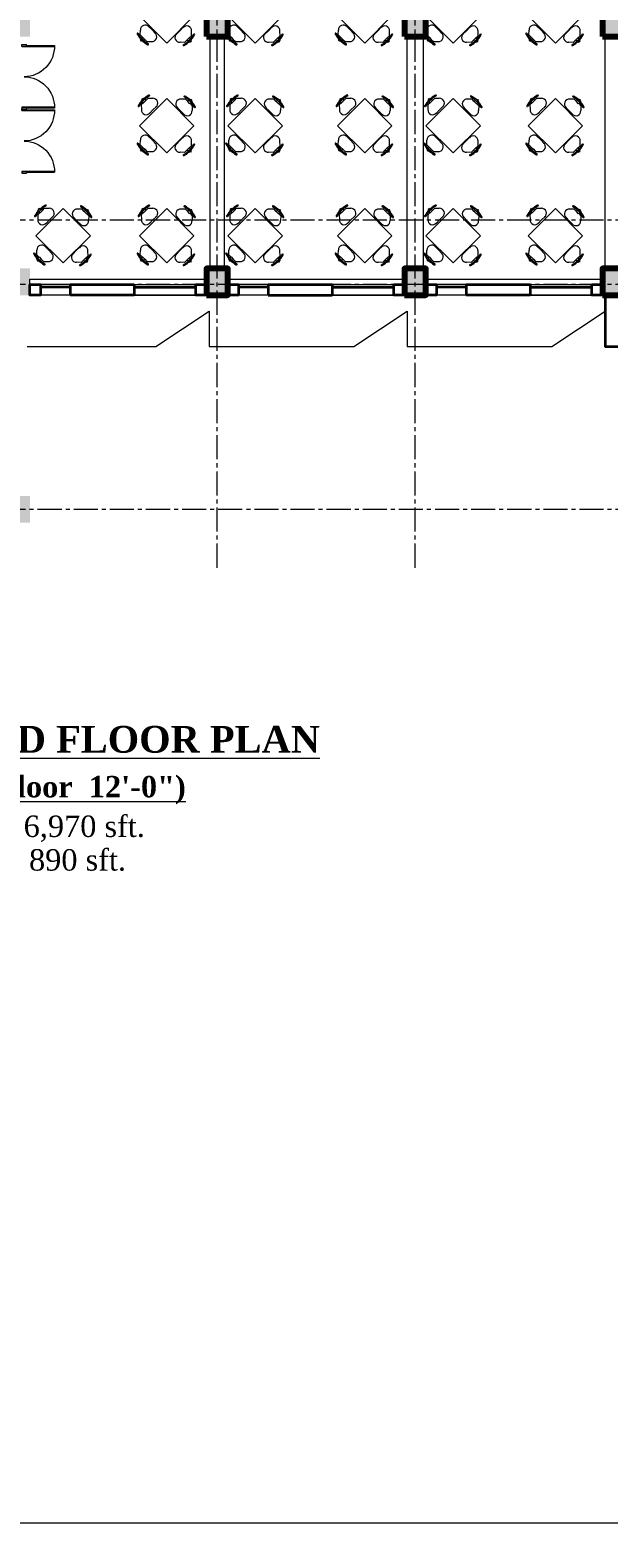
# Model space of a CAD drawing. Header units: feet. Extents: x 25261344 to 25389498, y 30010528 to 30074588.
# Drawn here: x 25355694 to 25356235, y 30071075 to 30072469 of the extents above; entities that cross this region are included whole.
import ezdxf

# ---------------------------------------------------------------- set-up
doc = ezdxf.new("R2010")
doc.units = ezdxf.units.FT
doc.header["$LTSCALE"] = 30
doc.header["$MEASUREMENT"] = 0
doc.linetypes.add('ACAD_ISO02W100', pattern=[15, 12, -3])
doc.linetypes.add('CENTER2', pattern=[1.125, 0.75, -0.125, 0.125, -0.125])
doc.layers.get('0').update_dxf_attribs({"lineweight": 5})
for name, color, linetype, lineweight in [('Column', 1, 'Continuous', 80), ('Dim-1', 7, 'Continuous', 9), ('Door_DoA', 7, 'Continuous', 0), ('Dotted ( above)_DoA', 253, 'ACAD_ISO02W100', 13), ('Furnitures', 251, 'Continuous', 9), ('GRADE BEAM', 2, 'Continuous', 20), ('grid text', 252, 'CENTER2', 9), ('TITLE TEXT', 7, 'Continuous', 18), ('WALL', 7, 'Continuous', 35), ('WIN', 142, 'Continuous', 20)]:
    doc.layers.add(name, color=color, linetype=linetype, lineweight=lineweight)
doc.styles.add('ATTR', font='romans.shx', dxfattribs={"width": 0.8, "height": 0.470416})
doc.styles.add('MtXpl_Times_New_Roma', font='timesbd.ttf')
doc.styles.get("Standard").update_dxf_attribs({"font": 'timesbd.ttf'})

# ---------------------------------------------------------------- blocks, each defined once
blk = doc.blocks.new('DFGDFG')
at = {"layer": 'grid text'}
for p, q in [((25353630.4, 30071967.2), (25353630.4, 30072999.8)), ((25353815.4, 30071967.2), (25353815.4, 30072999.8)), ((25354565.1, 30072291.7), (25352812.9, 30072291.7)), ((25354565.1, 30072231.7), (25352812.9, 30072231.7)), ((25354565.1, 30072021.7), (25352812.9, 30072021.7))]:
    blk.add_line(p, q, dxfattribs=at)
blk = doc.blocks.new('din')
at = {"layer": 'Furnitures'}
for p, q in [((-0.5, 29.1), (5.5, 29.1)), ((-0.5, 28.1), (-0.5, 29.1)), ((1.5, 29.1), (1.5, 30.1)), ((1.5, 30.1), (3.5, 30.1)), ((3.5, 30.1), (3.5, 29.1)), ((5.5, 29.1), (5.5, 28.1)), ((-36, 0), (36, 0)), ((-6.5, 23.2), (-12.4, 17.1)), ((2.3, 1.1), (-6.7, 1.2)), ((-0.5, 23.1), (-6.5, 23.2)), ((-0.5, 23.1), (-0.5, 26.1)), ((5.5, 23), (-0.5, 23.1)), ((2.3, 1.1), (11.3, 1)), ((5.5, 26), (5.5, 23)), ((5.5, 23.1), (11.5, 23)), ((11.5, 23), (17.3, 16.8)), ((36, 0), (36, -72)), ((-59.9, -28.3), (-53.7, -22.5)), ((-36, -72), (-36, 0)), ((38.1, -36.6), (38.2, -27.6)), ((60.2, -27.8), (54.1, -21.9)), ((60.1, -33.8), (60.2, -27.8)), ((-67, -38.3), (-67, -36.3)), ((-67, -36.3), (-66, -36.3)), ((-66, -38.3), (-67, -38.3)), ((-66, -40.3), (-66, -34.3)), ((-66, -34.3), (-65, -34.3)), ((-65, -40.3), (-66, -40.3)), ((-60, -40.3), (-63, -40.3)), ((-62.9, -34.3), (-59.9, -34.3)), ((-60, -40.3), (-60.1, -46.3)), ((-60.1, -46.3), (-54, -52.2)), ((-60, -34.3), (-59.9, -28.3)), ((-59.9, -34.3), (-60, -40.3)), ((-38, -37.5), (-38.1, -46.5)), ((-38, -37.5), (-37.9, -28.5)), ((38.1, -36.6), (38, -45.6)), ((60, -45.8), (53.8, -51.6)), ((60, -39.8), (60.1, -33.8)), ((60.1, -39.8), (60, -45.8)), ((63, -39.8), (60, -39.8)), ((60.1, -33.8), (63.1, -33.8)), ((65.1, -33.8), (66.1, -33.9)), ((66.1, -39.9), (65.1, -39.8)), ((66.1, -33.9), (66.1, -39.9)), ((66.1, -35.9), (67.1, -35.9)), ((67.1, -37.9), (66.1, -37.9)), ((67.1, -35.9), (67.1, -37.9)), ((36, -72), (-36, -72)), ((-2.7, -75), (-11.7, -74.9)), ((-2.7, -75), (6.3, -75)), ((-11.9, -96.9), (-17.7, -90.7)), ((-5.9, -96.9), (-11.9, -96.9)), ((-5.9, -96.9), (0.1, -96.9)), ((-5.9, -99.9), (-5.9, -96.9)), ((-5.9, -102.9), (-5.9, -101.9)), ((0.1, -103), (-5.9, -102.9)), ((-4, -104), (-3.9, -103)), ((-2, -104), (-4, -104)), ((-1.9, -103), (-2, -104)), ((0.1, -96.9), (0.1, -99.9)), ((0.1, -97), (6.1, -97)), ((0.1, -102), (0.1, -103)), ((6.1, -97), (12, -90.9))]:
    blk.add_line(p, q, dxfattribs=at)
for centre, radius, start, end in [((2.1, -21.8), 50, 73.2281, 105.7485), ((-6.6, 10.2), 9, 130.0896, 275.8285), ((-11.5, 25.3), 1, 89.4883, 269.4883), ((2.1, -23.8), 50, 73.2281, 105.7485), ((11.4, 10), 9, 263.1481, 48.887), ((16.5, 25.1), 1, 269.4883, 89.4883), ((-15.1, -37.7), 50, 163.2281, 195.7485), ((-13.1, -37.7), 50, 163.2281, 195.7485), ((-62, -23.3), 1, 359.4883, 179.4883), ((-46.9, -28.4), 9, 353.1481, 138.887), ((47.2, -27.7), 9, 40.0896, 185.8285), ((13.2, -36.4), 50, 343.2281, 15.7485), ((62.3, -22.8), 1, 359.4883, 179.4883), ((15.2, -36.4), 50, 343.2281, 15.7485), ((-62.2, -51.3), 1, 179.4883, 359.4883), ((-47.1, -46.4), 9, 220.0896, 5.8285), ((47, -45.7), 9, 173.1481, 318.887), ((62.1, -50.8), 1, 179.4883, 359.4883), ((-11.8, -83.9), 9, 83.1481, 228.887), ((6.2, -84), 9, 310.0896, 95.8285), ((-16.9, -98.9), 1, 89.4883, 269.4883), ((-2.5, -50), 50, 253.2281, 285.7485), ((-2.5, -52), 50, 253.2281, 285.7485), ((11.1, -99.2), 1, 269.4883, 89.4883)]:
    blk.add_arc(centre, radius, start, end, dxfattribs=at)
at = {"layer": 'Furnitures', "style": 'ATTR', "width": 0.8, "flags": 9}
for p, rotation in [((2.5, 30.1), 359.4883), ((-67, -37.3), 89.4883), ((67.1, -36.9), 269.4883), ((-3, -104), 179.4883)]:
    blk.add_attdef('ESTCODE', p, '', height=0.00719, rotation=rotation, dxfattribs=at)
blk = doc.blocks.new('R43R')
at = {"layer": 'Door_DoA'}
for p, q in [((316602.7, -32869.6), (316602.7, -32843.4)), ((316603.5, -32873.8), (316603.5, -32843.4)), ((316603.5, -32843.4), (316603.5, -32873.8)), ((316660.2, -32873.8), (316660.2, -32843.4)), ((316660.2, -32843.4), (316660.2, -32873.8)), ((316661, -32869.6), (316661, -32843.4)), ((316601.9, -32873.8), (316601.9, -32869.6)), ((316603.5, -32869.6), (316601.9, -32869.6)), ((316603.5, -32873.8), (316601.9, -32873.8)), ((316660.2, -32869.6), (316661.9, -32869.6)), ((316660.2, -32873.8), (316661.9, -32873.8)), ((316661.9, -32873.8), (316661.9, -32869.6))]:
    blk.add_line(p, q, dxfattribs=at)
for centre, start_param, end_param in [((316603.5, -32871.7), 1.570796, 3.171009), ((316660.2, -32871.7), 3.112177, 4.71239)]:
    blk.add_ellipse(centre, major_axis=(0, -28.3), ratio=1, start_param=start_param, end_param=end_param, dxfattribs=at)
blk = doc.blocks.new('CLMN-1')
at = {"layer": 'Column', "lineweight": 0}
h = blk.add_hatch(dxfattribs=at)
h.set_pattern_fill('AR-CONC', color=9, style=0)
h.set_pattern_definition([(50, (2964.0585, 2071.44), (7.172601826, -0.6275213498), [0.75, -8.25]), (355, (2964.0585, 2071.44), (-1.3875133361, 7.521921337), [0.6, -6.6]), (100.4514, (2964.656, 2071.3876), (5.7850938171, 6.8943954206), [0.6374019, -7.01142112]), (46.1842, (2964.0585, 2073.44), (10.6724104863, -1.6551901433), [1.125, -12.375]), (96.6356, (2964.948, 2073.302), (9.3466270555, 9.741178709), [0.95610288, -10.51713]), (351.1842, (2964.058, 2073.44), (9.3466194513, 9.7411860093), [0.9, -9.9]), (21, (2965.0585, 2072.94), (5.9690705212, -4.02618890665), [0.75, -8.25]), (326, (2965.0585, 2072.94), (2.4331533192, 7.2515004505), [0.6, -6.6]), (71.4514, (2965.556, 2072.6044), (8.4022262858, 3.2253049671), [0.6374019, -7.01142112]), (37.5, (2964.0585, 2071.44), (0.12159855317, 3.32893853831), [0, -6.52, 0, -6.7, 0, -6.625]), (7.5, (2964.0585, 2071.44), (2.63069537442, 3.94411711882), [0, -3.82, 0, -6.37, 0, -2.525]), (327.5, (2961.8285, 2071.44), (5.33822436172, -0.22554871734), [0, -2.5, 0, -7.8, 0, -10.35]), (317.5, (2960.8285, 2071.44), (5.8318616934, 1.0010498233), [0, -3.25, 0, -5.18, 0, -7.35])])
h.paths.add_polyline_path([(25350570.7, 30072708), (25350590.7, 30072708), (25350590.7, 30072733), (25350570.7, 30072733)])
h.paths.add_polyline_path([(25350570.7, 30072824), (25350590.7, 30072824), (25350590.7, 30072849), (25350570.7, 30072849)])
h.paths.add_polyline_path([(25350570.7, 30073065.5), (25350590.7, 30073065.5), (25350590.7, 30073090.5), (25350570.7, 30073090.5)])
h.paths.add_polyline_path([(25350570.7, 30072481.6), (25350570.7, 30072491.6), (25350585.7, 30072491.6), (25350585.7, 30072466.6), (25350560.7, 30072466.6), (25350560.7, 30072481.6)])
h.paths.add_polyline_path([(25350570.7, 30072567.5), (25350560.7, 30072567.5), (25350560.7, 30072582.5), (25350585.7, 30072582.5), (25350585.7, 30072557.5), (25350570.7, 30072557.5)])
h.paths.add_polyline_path([(25350405.7, 30072481.6), (25350415.7, 30072481.6), (25350415.7, 30072466.6), (25350390.7, 30072466.6), (25350390.7, 30072491.6), (25350405.7, 30072491.6)])
h.paths.add_polyline_path([(25350405.7, 30072567.6), (25350405.7, 30072557.6), (25350390.7, 30072557.6), (25350390.7, 30072582.6), (25350415.7, 30072582.6), (25350415.7, 30072567.6)])
h.paths.add_polyline_path([(25351495.7, 30072466.5), (25351515.7, 30072466.5), (25351515.7, 30072491.5), (25351495.7, 30072491.5)])
h.paths.add_polyline_path([(25351313.2, 30072466.5), (25351333.2, 30072466.5), (25351333.2, 30072491.5), (25351313.2, 30072491.5)])
h.paths.add_polyline_path([(25351128.2, 30072466.5), (25351148.2, 30072466.5), (25351148.2, 30072491.5), (25351128.2, 30072491.5)])
h.paths.add_polyline_path([(25350943.2, 30072466.5), (25350963.2, 30072466.5), (25350963.2, 30072491.5), (25350943.2, 30072491.5)])
h.paths.add_polyline_path([(25350758.2, 30072466.5), (25350778.2, 30072466.5), (25350778.2, 30072491.5), (25350758.2, 30072491.5)])
h.paths.add_polyline_path([(25350205.7, 30072466.5), (25350225.7, 30072466.5), (25350225.7, 30072491.5), (25350205.7, 30072491.5)])
h.paths.add_polyline_path([(25351498.2, 30072708), (25351518.2, 30072708), (25351518.2, 30072733), (25351498.2, 30072733)])
h.paths.add_polyline_path([(25351313.2, 30072708), (25351333.2, 30072708), (25351333.2, 30072733), (25351313.2, 30072733)])
h.paths.add_polyline_path([(25351128.2, 30072708), (25351148.2, 30072708), (25351148.2, 30072733), (25351128.2, 30072733)])
h.paths.add_polyline_path([(25350943.2, 30072708), (25350963.2, 30072708), (25350963.2, 30072733), (25350943.2, 30072733)])
h.paths.add_polyline_path([(25350758.2, 30072708), (25350778.2, 30072708), (25350778.2, 30072733), (25350758.2, 30072733)])
h.paths.add_polyline_path([(25350388.2, 30072708), (25350408.2, 30072708), (25350408.2, 30072733), (25350388.2, 30072733)])
h.paths.add_polyline_path([(25350205.7, 30072708), (25350225.7, 30072708), (25350225.7, 30072733), (25350205.7, 30072733)])
h.paths.add_polyline_path([(25351639.7, 30072524), (25351659.7, 30072524), (25351659.7, 30072549), (25351639.7, 30072549)])
h.paths.add_polyline_path([(25351639.7, 30072708), (25351659.7, 30072708), (25351659.7, 30072733), (25351639.7, 30072733)])
h.paths.add_polyline_path([(25351495.7, 30073065.5), (25351515.7, 30073065.5), (25351515.7, 30073090.5), (25351495.7, 30073090.5)])
h.paths.add_polyline_path([(25351639.7, 30073008), (25351659.7, 30073008), (25351659.7, 30073033), (25351639.7, 30073033)])
h.paths.add_polyline_path([(25351639.7, 30072824), (25351659.7, 30072824), (25351659.7, 30072849), (25351639.7, 30072849)])
h.paths.add_polyline_path([(25351498.2, 30072824), (25351518.2, 30072824), (25351518.2, 30072849), (25351498.2, 30072849)])
h.paths.add_polyline_path([(25351313.2, 30072824), (25351333.2, 30072824), (25351333.2, 30072849), (25351313.2, 30072849)])
h.paths.add_polyline_path([(25351128.2, 30072824), (25351148.2, 30072824), (25351148.2, 30072849), (25351128.2, 30072849)])
h.paths.add_polyline_path([(25350943.2, 30072824), (25350963.2, 30072824), (25350963.2, 30072849), (25350943.2, 30072849)])
h.paths.add_polyline_path([(25350758.2, 30072824), (25350778.2, 30072824), (25350778.2, 30072849), (25350758.2, 30072849)])
h.paths.add_polyline_path([(25350388.2, 30072824), (25350408.2, 30072824), (25350408.2, 30072849), (25350388.2, 30072849)])
h.paths.add_polyline_path([(25350205.7, 30072824), (25350225.7, 30072824), (25350225.7, 30072849), (25350205.7, 30072849)])
h.paths.add_polyline_path([(25351313.2, 30073065.5), (25351333.2, 30073065.5), (25351333.2, 30073090.5), (25351313.2, 30073090.5)])
h.paths.add_polyline_path([(25351128.2, 30073065.5), (25351148.2, 30073065.5), (25351148.2, 30073090.5), (25351128.2, 30073090.5)])
h.paths.add_polyline_path([(25350943.2, 30073065.5), (25350963.2, 30073065.5), (25350963.2, 30073090.5), (25350943.2, 30073090.5)])
h.paths.add_polyline_path([(25350758.2, 30073065.5), (25350778.2, 30073065.5), (25350778.2, 30073090.5), (25350758.2, 30073090.5)])
h.paths.add_polyline_path([(25350390.7, 30073065.5), (25350410.7, 30073065.5), (25350410.7, 30073090.5), (25350390.7, 30073090.5)])
h.paths.add_polyline_path([(25350205.7, 30073065.5), (25350225.7, 30073065.5), (25350225.7, 30073090.5), (25350205.7, 30073090.5)])
h.paths.add_polyline_path([(25350758.2, 30072254), (25350778.2, 30072254), (25350778.2, 30072279), (25350758.2, 30072279)])
h.paths.add_polyline_path([(25350388.2, 30072254), (25350408.2, 30072254), (25350408.2, 30072279), (25350388.2, 30072279)])
h.paths.add_polyline_path([(25350205.7, 30072254), (25350225.7, 30072254), (25350225.7, 30072279), (25350205.7, 30072279)])
at = {"layer": 'Column'}
for points in [[(25350943.2, 30072708), (25350963.2, 30072708), (25350963.2, 30072733), (25350943.2, 30072733)], [(25351128.2, 30072708), (25351148.2, 30072708), (25351148.2, 30072733), (25351128.2, 30072733)], [(25351313.2, 30072708), (25351333.2, 30072708), (25351333.2, 30072733), (25351313.2, 30072733)], [(25350943.2, 30072466.5), (25350963.2, 30072466.5), (25350963.2, 30072491.5), (25350943.2, 30072491.5)], [(25351128.2, 30072466.5), (25351148.2, 30072466.5), (25351148.2, 30072491.5), (25351128.2, 30072491.5)], [(25351313.2, 30072466.5), (25351333.2, 30072466.5), (25351333.2, 30072491.5), (25351313.2, 30072491.5)]]:
    blk.add_lwpolyline(points, close=True, dxfattribs=at)
blk = doc.blocks.new('1 B')
at = {"layer": 'GRADE BEAM'}
for points in [[(25350568.1, 30069016.1), (25350581.1, 30069016.1), (25350581.1, 30068799.6), (25350568.1, 30068799.6)], [(25350752.1, 30069016.1), (25350767.1, 30069016.1), (25350767.1, 30068799.6), (25350752.1, 30068799.6)], [(25350937.1, 30069016.1), (25350952.1, 30069016.1), (25350952.1, 30068799.6), (25350937.1, 30068799.6)], [(25350564.6, 30068789.6), (25350564.6, 30068774.6), (25350399.6, 30068774.6), (25350399.6, 30068789.6)], [(25350749.6, 30068789.6), (25350749.6, 30068774.6), (25350584.6, 30068774.6), (25350584.6, 30068789.6)], [(25350934.6, 30068789.6), (25350934.6, 30068774.6), (25350769.6, 30068774.6), (25350769.6, 30068789.6)], [(25350937.1, 30068774.6), (25350952.1, 30068774.6), (25350952.1, 30068726.6), (25350937.1, 30068726.6)]]:
    blk.add_lwpolyline(points, close=True, dxfattribs=at)

msp = doc.modelspace()

# ---------------------------------------------------------------- linework, layer by layer
msp.add_lwpolyline([(25352085.2, 30073771.6), (25389498.3, 30073771.6), (25389498.3, 30071075.1), (25352085.2, 30071075.1)], close=True)
at = {"layer": 'Dotted ( above)_DoA', "ltscale": 150}
msp.add_lwpolyline([(25355691.8, 30072173.7), (25355811.8, 30072173.7), (25355861.8, 30072206.7), (25355861.8, 30072173.7), (25355996.8, 30072173.7), (25356046.8, 30072206.7), (25356046.8, 30072173.7), (25356181.8, 30072173.7), (25356231.8, 30072206.7), (25356231.8, 30072206.7), (25356231.8, 30072206.7), (25356231.8, 30072206.7)], dxfattribs=at)
at = {"layer": 'WALL', "ltscale": 10}
for p, q in [((25355731.8, 30072231.7), (25355791.8, 30072231.7)), ((25355791.8, 30072231.7), (25355791.8, 30072221.7)), ((25355916.8, 30072231.7), (25355976.8, 30072231.7)), ((25355976.8, 30072231.7), (25355976.8, 30072221.7)), ((25356101.8, 30072231.7), (25356161.8, 30072231.7)), ((25356161.8, 30072231.7), (25356161.8, 30072221.7)), ((25355791.8, 30072221.7), (25355731.8, 30072221.7)), ((25355916.8, 30072221.7), (25355976.8, 30072221.7)), ((25356161.8, 30072221.7), (25356101.8, 30072221.7))]:
    msp.add_line(p, q, dxfattribs=at)
for points in [[(25355694.3, 30072231.6), (25355704.3, 30072231.6), (25355704.3, 30072221.6), (25355694.3, 30072221.6)], [(25355849.3, 30072231.6), (25355859.3, 30072231.6), (25355859.3, 30072221.6), (25355849.3, 30072221.6)], [(25355879.3, 30072231.7), (25355889.3, 30072231.7), (25355889.3, 30072221.7), (25355879.3, 30072221.7)], [(25356034.3, 30072231.7), (25356044.3, 30072231.7), (25356044.3, 30072221.7), (25356034.3, 30072221.7)], [(25356064.3, 30072231.7), (25356074.3, 30072231.7), (25356074.3, 30072221.7), (25356064.3, 30072221.7)], [(25356219.3, 30072231.7), (25356229.3, 30072231.7), (25356229.3, 30072221.7), (25356219.3, 30072221.7)]]:
    msp.add_lwpolyline(points, close=True, dxfattribs=at)
for points in [[(25355731.8, 30072231.7), (25355731.8, 30072221.7)], [(25355916.8, 30072231.7), (25355916.8, 30072221.7)], [(25356101.8, 30072231.7), (25356101.8, 30072221.7)], [(25356231.8, 30072221.7), (25356231.8, 30072173.7), (25356246.8, 30072173.7), (25356246.8, 30072221.7)]]:
    msp.add_lwpolyline(points, dxfattribs=at)
at = {"layer": 'WIN'}
for p, q in [((25355731.8, 30072231.7), (25355701.8, 30072231.7)), ((25355731.8, 30072229.7), (25355704.3, 30072229.7)), ((25355731.8, 30072228.7), (25355704.3, 30072228.7)), ((25355791.8, 30072231.7), (25355851.8, 30072231.7)), ((25355791.8, 30072229.7), (25355849.3, 30072229.7)), ((25355791.8, 30072228.7), (25355849.3, 30072228.7)), ((25355916.8, 30072231.7), (25355886.8, 30072231.7)), ((25355916.8, 30072229.7), (25355889.3, 30072229.7)), ((25355916.8, 30072228.7), (25355889.3, 30072228.7)), ((25355976.8, 30072231.7), (25356036.8, 30072231.7)), ((25355976.8, 30072229.7), (25356034.3, 30072229.7)), ((25355976.8, 30072228.7), (25356034.3, 30072228.7)), ((25356101.8, 30072231.7), (25356071.8, 30072231.7)), ((25356101.8, 30072229.7), (25356074.3, 30072229.7)), ((25356101.8, 30072228.7), (25356074.3, 30072228.7)), ((25356161.8, 30072231.7), (25356221.8, 30072231.7)), ((25356161.8, 30072229.7), (25356219.3, 30072229.7)), ((25356161.8, 30072228.7), (25356219.3, 30072228.7)), ((25355731.8, 30072221.7), (25355701.8, 30072221.7)), ((25355791.8, 30072221.7), (25355851.8, 30072221.7)), ((25355916.8, 30072221.7), (25355886.8, 30072221.7)), ((25355976.8, 30072221.7), (25356036.8, 30072221.7)), ((25356101.8, 30072221.7), (25356071.8, 30072221.7)), ((25356161.8, 30072221.7), (25356221.8, 30072221.7))]:
    msp.add_line(p, q, dxfattribs=at)

# ---------------------------------------------------------------- block references
msp.add_blockref('DFGDFG', (2238.9, 0))
at = {"layer": 'Dim-1'}
msp.add_blockref('CLMN-1', (4916.1, -244.8), dxfattribs=at)
at = {"layer": 'Door_DoA', "xscale": -1, "rotation": 270}
for p in [(25388560.6, 29755793.8), (25388560.6, 29755733.8)]:
    msp.add_blockref('R43R', p, dxfattribs=at)
at = {"layer": 'Furnitures', "xscale": 0.5000000019732231, "yscale": 0.5000000019732231, "zscale": 0.5000000019732231, "rotation": 225.0000000003798}
for p in [(25355834.8, 30072469.9), (25355917.5, 30072469.9), (25356019.8, 30072469.9), (25356102.5, 30072469.9), (25356197.9, 30072469.9), (25355834.8, 30072367.2), (25355917.5, 30072367.2), (25356019.8, 30072367.2), (25356102.5, 30072367.2), (25356197.9, 30072367.2), (25355738.1, 30072264.5), (25355834.8, 30072264.5), (25355917.5, 30072264.5), (25356019.8, 30072264.5), (25356102.5, 30072264.5), (25356197.9, 30072264.5)]:
    msp.add_blockref('din', p, dxfattribs=at)
at = {"layer": 'GRADE BEAM'}
msp.add_blockref('1 B', (5294.6, 3447.1), dxfattribs=at)

# ---------------------------------------------------------------- texts
at = {"layer": 'TITLE TEXT', "style": 'MtXpl_Times_New_Roma'}
for s, height, p in [('%%UGROUND FLOOR PLAN', 25, (25355541.5, 30071794.5)), ('%%U(Floor to Floor  12\'-0")', 20, (25355543, 30071752.8))]:
    msp.add_text(s, height=height, dxfattribs=at).set_placement(p)
at = {"layer": 'TITLE TEXT', "char_height": 20, "width": 323.372, "attachment_point": 1}
for s, insert in [('{\\fTimes New Roman|b0|i0|c0|p18;  Floor Area: 6,970 sft.}', (25355525.7, 30071735.8)), ('{\\fTimes New Roman|b0|i0|c0|p18;  Porch Area: 890 sft.}', (25355525.7, 30071704.4))]:
    msp.add_mtext(s, dxfattribs=dict(at, insert=insert))

doc.saveas('drawing.dxf')
